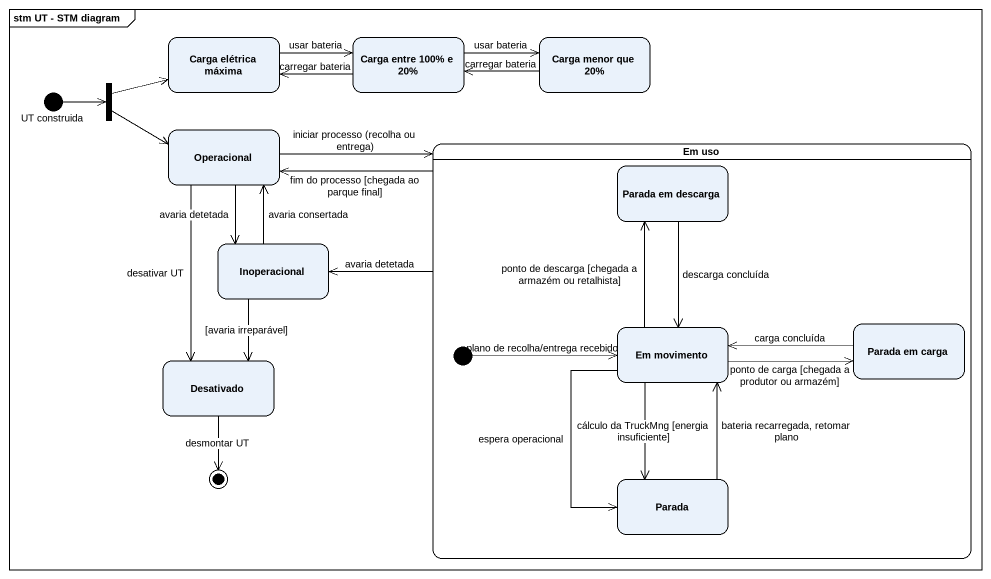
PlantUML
@startuml
mainframe stm UT - STM diagram
hide empty description
state "Carga elétrica máxima" as Carga_elétrica_máxima
state "Carga entre 100% e 20%" as Carga_entre_100_e_20
state "Carga menor que 20%" as Carga_menor_que_20
state "UT construida" as UT_construida <<start>>
state fork1 <<fork>>
state Operacional
state "Em uso" as Em_uso {
  state "Parada em descarga" as Parada_em_descarga
  state "Em movimento" as Em_movimento
  state "Parada em carga" as Parada_em_carga
  state Parada
  [*] -right-> Em_movimento : plano de recolha/entrega recebido
}
state Inoperacional
state Desativado
Carga_elétrica_máxima -right-> Carga_entre_100_e_20 : usar bateria
Carga_entre_100_e_20 -left-> Carga_elétrica_máxima : carregar bateria
Carga_entre_100_e_20 -right-> Carga_menor_que_20 : usar bateria
Carga_menor_que_20 -left-> Carga_entre_100_e_20 : carregar bateria
UT_construida -right-> fork1
fork1 -right-> Carga_elétrica_máxima
fork1 -right-> Operacional
Operacional -right-> Em_uso : iniciar processo (recolha ou entrega)
Operacional --> Inoperacional : avaria detetada
Operacional --> Desativado : desativar UT
Em_uso -left-> Operacional : fim do processo [chegada ao parque final]
Em_uso -left-> Inoperacional : avaria detetada
Parada_em_descarga --> Em_movimento : descarga concluída
Inoperacional -up-> Operacional : avaria consertada
Inoperacional --> Desativado : [avaria irreparável]
Em_movimento -up-> Parada_em_descarga : ponto de descarga [chegada a armazém ou retalhista]
Em_movimento -right-> Parada_em_carga : ponto de carga [chegada a produtor ou armazém]
Em_movimento --> Parada : cálculo da TruckMng [energia insuficiente]
Em_movimento --> Parada : espera operacional
Parada_em_carga -left-> Em_movimento : carga concluída
Parada -up-> Em_movimento : bateria recarregada, retomar plano
Desativado --> [*] : desmontar UT
@enduml
